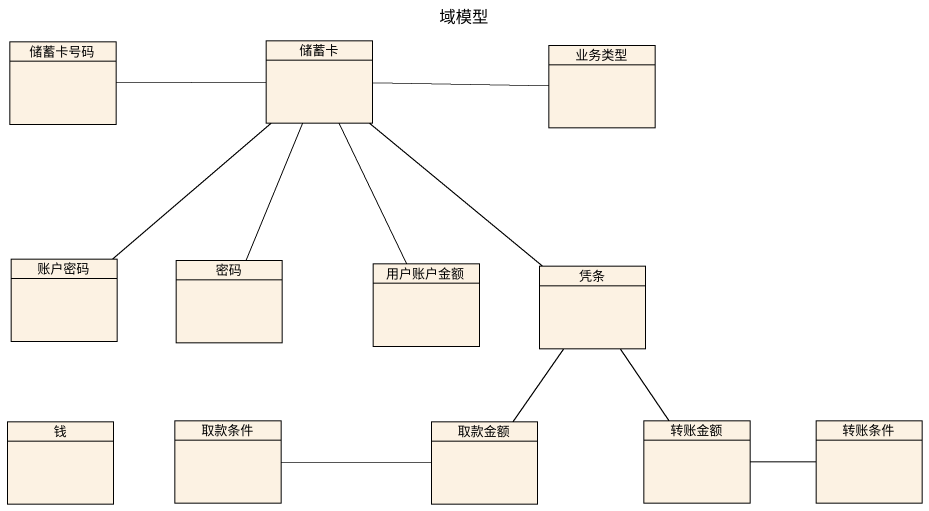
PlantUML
@startuml
title 域模型
hide circle
hide empty members
class 储蓄卡号码
class 储蓄卡
class 业务类型
class 账户密码
class 密码
class 用户账户金额
class 凭条
class 钱
class 取款条件
class 取款金额
class 转账金额
class 转账条件
储蓄卡号码 -right- 储蓄卡
储蓄卡 -right- 业务类型
储蓄卡 -- 密码
储蓄卡 -- 用户账户金额
储蓄卡 -- 凭条
账户密码 -up- 储蓄卡
凭条 -- 取款金额
取款金额 -left- 取款条件
转账金额 -up- 凭条
转账金额 -right- 转账条件
@enduml
